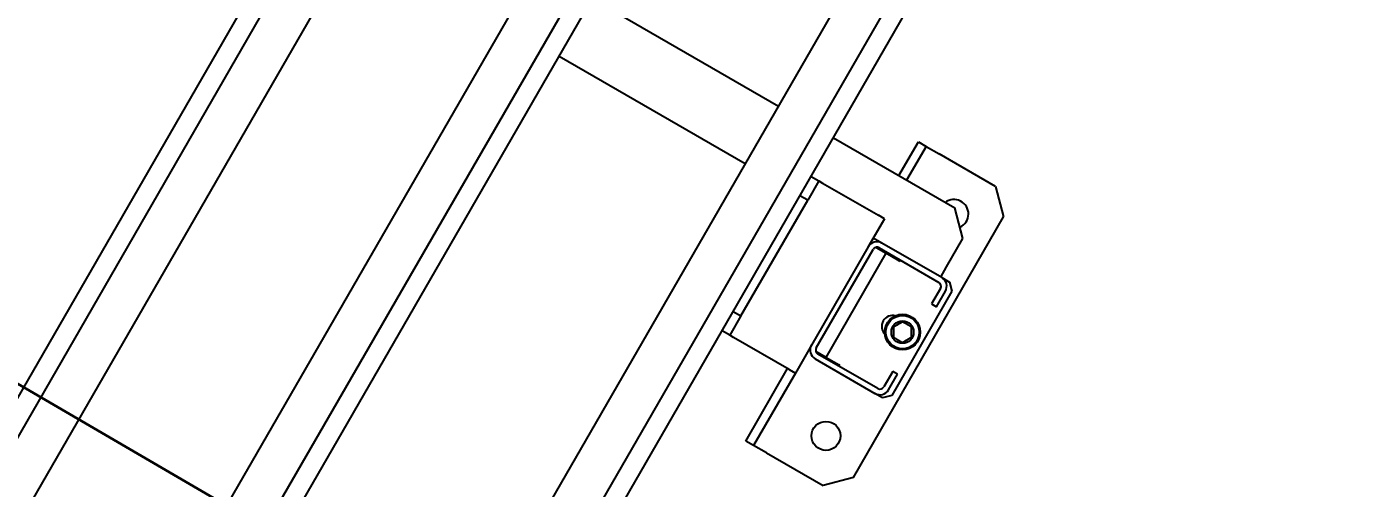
# Model space of a CAD drawing. Header units: millimetres. Extents: x -383313 to -161684, y -117025 to 99224.
# Drawn here: x -353973 to -353368, y -13154 to -12947 of the extents above; entities that cross this region are included whole.
import ezdxf

# ---------------------------------------------------------------- set-up
doc = ezdxf.new("R2010")
doc.units = ezdxf.units.MM
doc.header["$MEASUREMENT"] = 0
doc.layers.get('Defpoints').update_dxf_attribs({"color": 31})
for name, color, linetype in [('001__КОНСТРУКТИВ__размеры внутр.', 7, 'Continuous'), ('PDF_Geometry', 7, 'Continuous'), ('PV-B8D', 7, 'Continuous')]:
    doc.layers.add(name, color=color, linetype=linetype)
doc.styles.add('PSTUDIO', font='arial.ttf')
doc.dimstyles.new('PS_TICK', dxfattribs={"dimscale": 100, "dimtxt": 2.5, "dimasz": 1, "dimexe": 2, "dimexo": 2, "dimgap": 1, "dimtad": 1, "dimdec": 0, "dimzin": 0, "dimdsep": 46, "dimtxsty": 'PSTUDIO', "dimblk": 'ARCHTICK', "dimcen": 2, "dimdle": 1.5, "dimse1": 1, "dimse2": 1, "dimadec": 0, "dimazin": 0, "dimtfac": 1, "dimtdec": 0, "dimtix": 1, "dimtmove": 1, "dimatfit": 3, "dimldrblk": 'ARCHTICK', "dimfxl": 1, "dimtolj": 1, "dimtzin": 0, "dimarcsym": 0})

# ---------------------------------------------------------------- blocks, each defined once
blk = doc.blocks.new('_ArchTick')
at = {"color": 0, "linetype": 'ByBlock', "const_width": 0.15}
blk.add_lwpolyline([(-0.5, -0.5), (0.5, 0.5)], dxfattribs=at)
blk = doc.blocks.new('*D264')
at = {"layer": '001__КОНСТРУКТИВ__размеры внутр.', "color": 0, "lineweight": -2, "ltscale": 100, "transparency": 16777216}
blk.add_arc((-340355.05, -23582.1), 2419.22, 151.49301, 180, dxfattribs=at)
at = {"layer": 'Defpoints', "color": 0, "ltscale": 100, "transparency": 16777216}
for p in [(-360678.78, -12544), (-342718.67, -22298.38), (-342642.4, -22794.29), (-343474.23, -23582.1), (-340514.06, -23582.1)]:
    blk.add_point(p, dxfattribs=at)
at = {"layer": '001__КОНСТРУКТИВ__размеры внутр.', "color": 0, "lineweight": -2, "ltscale": 100, "transparency": 16777216, "xscale": 100, "yscale": 100, "zscale": 100}
for p, rotation in [((-342480.96, -22427.49), 61.49301017023286), ((-342774.27, -23582.1), 269.9999999999997)]:
    blk.add_blockref('_ArchTick', p, dxfattribs=dict(at, rotation=rotation))
at = {"layer": '001__КОНСТРУКТИВ__размеры внутр.', "color": 0, "lineweight": 0, "ltscale": 100, "transparency": 16777216, "insert": (-342920.43, -22930.41), "char_height": 250, "attachment_point": 5, "rotation": 75.74651, "style": 'PSTUDIO'}
blk.add_mtext('\\A1;29°', dxfattribs=at)
blk = doc.blocks.new('*D276')
at = {"layer": '001__КОНСТРУКТИВ__размеры внутр.', "color": 0, "lineweight": -2, "ltscale": 100, "transparency": 16777216}
blk.add_line((-349966.1, -1951.2), (-357994.8, -15739.43), dxfattribs=at)
at = {"layer": 'Defpoints', "color": 0, "ltscale": 100, "transparency": 16777216}
for p in [(-349288.38, -2519.4), (-357919.32, -15609.8), (-357166.13, -16048.38)]:
    blk.add_point(p, dxfattribs=at)
at = {"layer": '001__КОНСТРУКТИВ__размеры внутр.', "color": 0, "lineweight": -2, "ltscale": 100, "transparency": 16777216, "xscale": 100, "yscale": 100, "zscale": 100}
for p, rotation in [((-350041.58, -2080.82), 59.78831573303923), ((-357919.32, -15609.8), 239.7883157330392)]:
    blk.add_blockref('_ArchTick', p, dxfattribs=dict(at, rotation=rotation))
at = {"layer": '001__КОНСТРУКТИВ__размеры внутр.', "color": 0, "ltscale": 100, "transparency": 16777216, "insert": (-354177.17, -8730.76), "char_height": 250, "attachment_point": 5, "rotation": 59.78832, "style": 'PSTUDIO'}
blk.add_mtext('\\A1;15655', dxfattribs=at)
blk = doc.blocks.new('A$Cf5759c35')
at = {"layer": 'PDF_Geometry', "color": 8, "lineweight": 35}
blk.add_lwpolyline([(4212, 5317.07), (7670.63, 3302), (6663.1, 1574.8), (3204.46, 3589.87)], close=True, dxfattribs=at)
blk = doc.blocks.new('*U203')
at = {"layer": 'PV-B8D'}
for p, q in [((3708.98, 2039.97), (4238.98, 2039.97)), ((4252.39, 2031.27), (3625.25, 2031.27)), ((4252.39, 2011.47), (3625.25, 2011.47)), ((4252.39, 1934.47), (3625.25, 1934.47)), ((4252.39, 1914.67), (3625.25, 1914.67)), ((3638.98, 1905.97), (4238.98, 1905.97)), ((4053.98, 1809.47), (4053.98, 1905.97)), ((4083.98, 1905.97), (4083.98, 1809.47)), ((4252.39, 1809.47), (3641.9, 1809.47)), ((4299.21, 1789.67), (3653.01, 1789.67)), ((3708.98, 1780.97), (4153.98, 1780.97)), ((3983.98, 1776.97), (3983.98, 1780.97)), ((3993.98, 1780.97), (3993.98, 1776.97)), ((4053.98, 1776.97), (4053.98, 1780.97)), ((4063.98, 1780.97), (4063.98, 1776.97)), ((4083.98, 1780.97), (4083.98, 1717.97)), ((3983.98, 1775.01), (3983.98, 1776.97)), ((3993.98, 1776.97), (3983.98, 1776.97)), ((3983.98, 1746.1), (3983.98, 1775.01)), ((3993.98, 1776.97), (4053.98, 1776.97)), ((4063.98, 1776.97), (4053.98, 1776.97)), ((4063.98, 1776.97), (4063.98, 1775.01)), ((4063.98, 1775.01), (4063.98, 1746.1)), ((3946.48, 1746.97), (3983.98, 1746.97)), ((3946.48, 1742.97), (3946.48, 1746.97)), ((3946.48, 1736.27), (3946.48, 1742.97)), ((3983.98, 1742.97), (3946.48, 1742.97)), ((3983.98, 1746.1), (3983.98, 1742.97)), ((3998.48, 1742.97), (3983.98, 1742.97)), ((4049.48, 1742.97), (3998.48, 1742.97)), ((4063.98, 1742.97), (4049.48, 1742.97)), ((4053.98, 1738.47), (4053.98, 1742.97)), ((4063.98, 1742.97), (4063.98, 1746.1)), ((4083.98, 1746.97), (4101.48, 1746.97)), ((4101.48, 1742.97), (4083.98, 1742.97)), ((4101.48, 1746.97), (4101.48, 1742.97)), ((4101.48, 1742.97), (4101.48, 1736.27)), ((3946.48, 1736.27), (3946.48, 1706.97)), ((3993.98, 1738.47), (3993.98, 1707.47)), ((3996.48, 1707.47), (3996.48, 1738.47)), ((3996.98, 1734.47), (3996.98, 1739.79)), ((3998.48, 1740.47), (4049.48, 1740.47)), ((4050.98, 1739.79), (4050.98, 1734.47)), ((4051.48, 1738.47), (4051.48, 1707.47)), ((4053.98, 1707.47), (4053.98, 1738.47)), ((4101.48, 1706.97), (4101.48, 1736.27)), ((3996.98, 1734.47), (3996.98, 1727.77)), ((3996.98, 1734.47), (4050.98, 1734.47)), ((4050.98, 1727.77), (4050.98, 1734.47)), ((3996.48, 1727.47), (3996.98, 1727.47)), ((3996.98, 1727.47), (3996.98, 1727.77)), ((4050.98, 1727.77), (4050.98, 1727.47)), ((4050.98, 1727.47), (4051.48, 1727.47)), ((4073.98, 1707.97), (4083.98, 1717.97)), ((3956.48, 1696.97), (3946.48, 1706.97)), ((3993.98, 1703.47), (3993.98, 1707.47)), ((4006.48, 1705.47), (3998.48, 1705.47)), ((4006.48, 1702.97), (4006.48, 1705.47)), ((4049.48, 1705.47), (4041.48, 1705.47)), ((4041.48, 1705.47), (4041.48, 1702.97)), ((4053.98, 1707.97), (4059.28, 1707.97)), ((4053.98, 1707.47), (4053.98, 1703.47)), ((4059.28, 1707.97), (4073.98, 1707.97)), ((4101.48, 1706.97), (4091.48, 1696.97)), ((3996.98, 1700.47), (3993.98, 1703.47)), ((4050.98, 1700.47), (3996.98, 1700.47)), ((3998.48, 1702.97), (4006.48, 1702.97)), ((4041.48, 1702.97), (4049.48, 1702.97)), ((4053.98, 1703.47), (4050.98, 1700.47)), ((3956.48, 1696.97), (4091.48, 1696.97))]:
    blk.add_line(p, q, dxfattribs=at)
for centre, radius in [((3966.48, 1716.97), 6.5), ((4023.98, 1710.47), 8), ((4023.98, 1710.47), 7.5), ((4023.98, 1710.47), 5)]:
    blk.add_circle(centre, radius, dxfattribs=at)
for centre, radius, start, end in [((3998.48, 1738.47), 4.5, 90, 180), ((4049.48, 1738.47), 4.5, 0, 90), ((3998.48, 1738.47), 2, 90, 180), ((4049.48, 1738.47), 2, 0, 90), ((4023.98, 1715.47), 5, 90, 163.7398), ((4023.98, 1715.47), 5, 16.2602, 90), ((4081.48, 1716.97), 6.5, 234.39144, 427.38014), ((3998.48, 1707.47), 4.5, 180, 270), ((3998.48, 1707.47), 2, 180, 270), ((4049.48, 1707.47), 2, 270, 360), ((4049.48, 1707.47), 4.5, -90, 0)]:
    blk.add_arc(centre, radius, start, end, dxfattribs=at)
for points in [[(4023.98, 1715.09), (4021.98, 1713.93), (4019.98, 1712.78)], [(4019.98, 1712.78), (4019.98, 1710.47), (4019.98, 1708.16)], [(4027.98, 1712.78), (4025.98, 1713.93), (4023.98, 1715.09)], [(4027.98, 1708.16), (4027.98, 1710.47), (4027.98, 1712.78)], [(4019.98, 1708.16), (4021.98, 1707.01), (4023.98, 1705.85)], [(4023.98, 1705.85), (4025.98, 1707.01), (4027.98, 1708.16)]]:
    blk.add_rational_spline(points, [1.04422863406, 1.20577136594, 1.04422863406], degree=2, dxfattribs=at)
blk = doc.blocks.new('*D260')
at = {"layer": '001__КОНСТРУКТИВ__размеры внутр.', "color": 0, "lineweight": -2, "ltscale": 100, "transparency": 16777216}
blk.add_arc((-351429.47, -9230.99), 4060.89, 240, 255, dxfattribs=at)
at = {"layer": 'Defpoints', "color": 0, "ltscale": 100, "transparency": 16777216}
for p in [(-351739.63, -10388.54), (-353310.22, -12488.55), (-353380.22, -12609.79), (-353145.67, -12911.41), (-352516.09, -13286.32)]:
    blk.add_point(p, dxfattribs=at)
at = {"layer": '001__КОНСТРУКТИВ__размеры внутр.', "color": 0, "lineweight": -2, "ltscale": 100, "transparency": 16777216, "xscale": 100, "yscale": 100, "zscale": 100}
for p, rotation in [((-353459.91, -12747.83), 149.999999999992), ((-352480.5, -13153.51), 344.9999999999985)]:
    blk.add_blockref('_ArchTick', p, dxfattribs=dict(at, rotation=rotation))
at = {"layer": '001__КОНСТРУКТИВ__размеры внутр.', "color": 0, "ltscale": 100, "transparency": 16777216, "insert": (-352896.39, -12772.45), "char_height": 250, "attachment_point": 5, "rotation": 337.5, "style": 'PSTUDIO'}
blk.add_mtext('\\A1;15°', dxfattribs=at)

msp = doc.modelspace()

# ---------------------------------------------------------------- block references
at = {"ltscale": 100}
msp.add_blockref('A$Cf5759c35', (-358461.97282, -18264.93104), dxfattribs=at)
at = {"layer": 'PV-B8D', "rotation": 59.99999999999999}
msp.add_blockref('*U203', (-354109.96269, -17423.86881), dxfattribs=at)

# ---------------------------------------------------------------- dimensions: what is measured, and where the dimension line sits
at = {"layer": '001__КОНСТРУКТИВ__размеры внутр.', "ltscale": 100}
dim = msp.add_aligned_dim(p1=(-349288.38174, -2519.3977), p2=(-357166.13051, -16048.37843), distance=-871.57842, dimstyle='PS_TICK', dxfattribs=at)
dim.commit()
dim.dimension.update_dxf_attribs({"geometry": '*D276', "text_midpoint": (-354177.17293, -8730.76392)})
dim = msp.add_angular_dim_2l(base=(-353145.67482, -12911.41073), line1=((-351739.63157, -10388.54024), (-352516.0887, -13286.31772)), line2=((-353310.21996, -12488.55107), (-353380.21996, -12609.79463)), dimstyle='PS_TICK', dxfattribs=at)
dim.commit()
dim.dimension.update_dxf_attribs({"geometry": '*D260', "text_midpoint": (-352896.38848, -12772.45276)})
at = {"layer": '001__КОНСТРУКТИВ__размеры внутр.', "lineweight": 0, "ltscale": 100}
dim = msp.add_angular_dim_2l(base=(-342642.40087, -22794.29036), line1=((-342718.66763, -22298.38279), (-360678.77735, -12544.00169)), line2=((-343474.22675, -23582.0977), (-340514.05882, -23582.0977)), dimstyle='PS_TICK', dxfattribs=at)
dim.commit()
dim.dimension.update_dxf_attribs({"geometry": '*D264', "text_midpoint": (-342920.42943, -22930.40687)})

doc.saveas('drawing.dxf')
